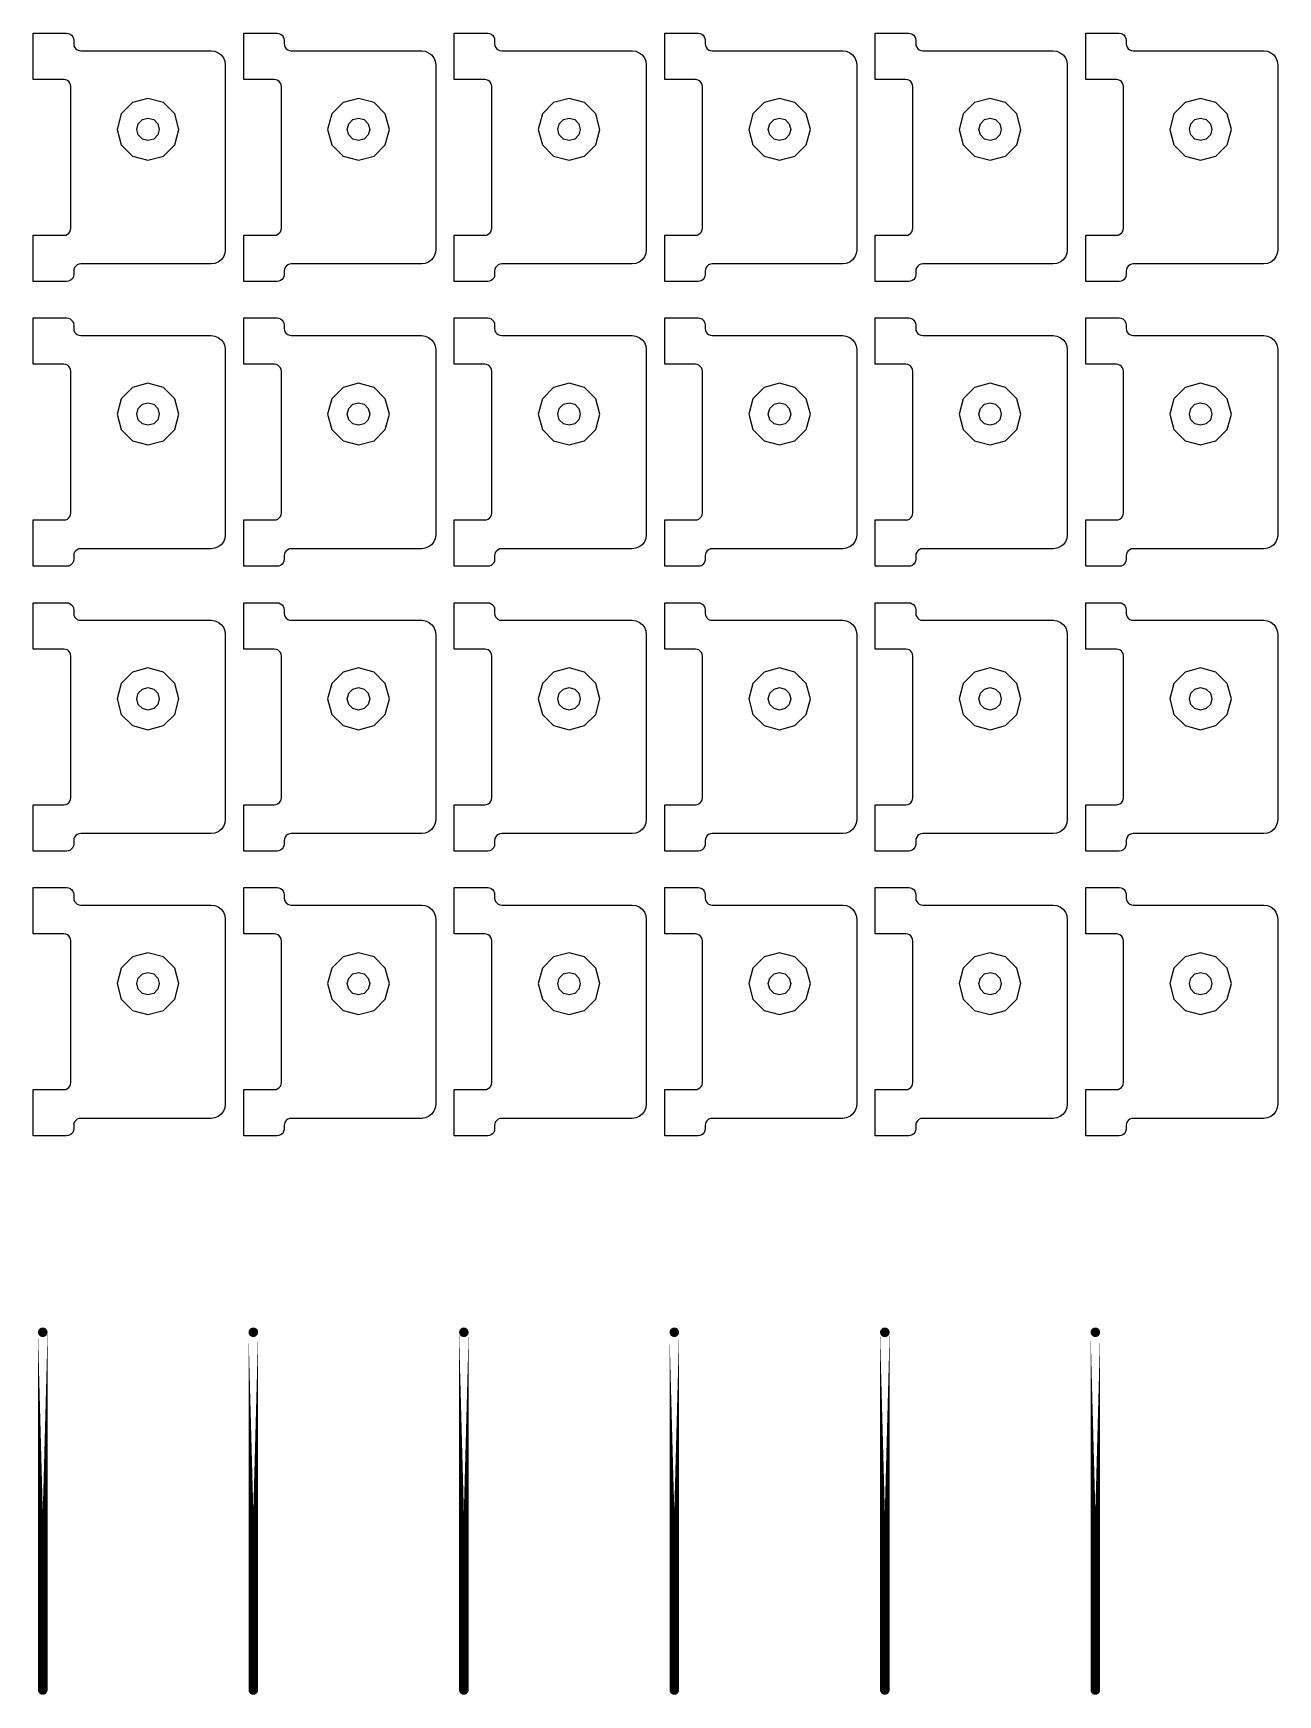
# Model space of a CAD drawing. Extents: x 11 to 212, y 11 to 212.
# Drawn here: x 56.41 to 66.85, y 46.96 to 60.89 of the extents above; entities that cross this region are included whole.
import ezdxf

# ---------------------------------------------------------------- set-up
doc = ezdxf.new("R2010")
doc.units = 0
doc.layers.get('0').update_dxf_attribs({"linetype": 'continuous'})
doc.layers.add('G', color=7, linetype='continuous')

# ---------------------------------------------------------------- blocks, each defined once
blk = doc.blocks.new('cutlineendpoint')
at = {"const_width": 0.04}
blk.add_lwpolyline([(-0.02, 0, 1), (0.02, 0, 1)], format="xyb", close=True, dxfattribs=at)

msp = doc.modelspace()

# ---------------------------------------------------------------- linework, layer by layer
at = {"layer": 'G'}
for points in [[(56.671, 59.2), (56.686, 59.202), (56.7, 59.208), (56.712, 59.217), (56.722, 59.229), (56.727, 59.244), (56.729, 59.259), (56.729, 60.447), (56.727, 60.462), (56.722, 60.476), (56.712, 60.489), (56.7, 60.498), (56.686, 60.504), (56.671, 60.506), (56.414, 60.506), (56.414, 60.894), (56.694, 60.894), (56.709, 60.892), (56.724, 60.886), (56.736, 60.877), (56.745, 60.865), (56.751, 60.851), (56.753, 60.835), (56.753, 60.806), (56.755, 60.791), (56.761, 60.776), (56.77, 60.764), (56.782, 60.755), (56.797, 60.749), (56.812, 60.747), (57.906, 60.747), (57.936, 60.743), (57.965, 60.731), (57.989, 60.713), (58.008, 60.688), (58.02, 60.66), (58.024, 60.629), (58.024, 59.076), (58.02, 59.046), (58.008, 59.018), (57.989, 58.993), (57.965, 58.975), (57.936, 58.963), (57.906, 58.959), (56.812, 58.959), (56.797, 58.957), (56.782, 58.951), (56.77, 58.942), (56.761, 58.929), (56.755, 58.915), (56.753, 58.9), (56.753, 58.871), (56.751, 58.855), (56.745, 58.841), (56.736, 58.829), (56.724, 58.82), (56.709, 58.814), (56.694, 58.812), (56.414, 58.812), (56.414, 59.2)], [(58.435, 59.2), (58.451, 59.202), (58.465, 59.208), (58.477, 59.217), (58.486, 59.229), (58.492, 59.244), (58.494, 59.259), (58.494, 60.447), (58.492, 60.462), (58.486, 60.476), (58.477, 60.489), (58.465, 60.498), (58.451, 60.504), (58.435, 60.506), (58.179, 60.506), (58.179, 60.894), (58.459, 60.894), (58.474, 60.892), (58.488, 60.886), (58.5, 60.877), (58.51, 60.865), (58.516, 60.851), (58.518, 60.835), (58.518, 60.806), (58.52, 60.791), (58.526, 60.776), (58.535, 60.764), (58.547, 60.755), (58.561, 60.749), (58.576, 60.747), (59.671, 60.747), (59.701, 60.743), (59.729, 60.731), (59.754, 60.713), (59.772, 60.688), (59.784, 60.66), (59.788, 60.629), (59.788, 59.076), (59.784, 59.046), (59.772, 59.018), (59.754, 58.993), (59.729, 58.975), (59.701, 58.963), (59.671, 58.959), (58.576, 58.959), (58.561, 58.957), (58.547, 58.951), (58.535, 58.942), (58.526, 58.929), (58.52, 58.915), (58.518, 58.9), (58.518, 58.871), (58.516, 58.855), (58.51, 58.841), (58.5, 58.829), (58.488, 58.82), (58.474, 58.814), (58.459, 58.812), (58.179, 58.812), (58.179, 59.2)], [(60.2, 59.2), (60.215, 59.202), (60.229, 59.208), (60.242, 59.217), (60.251, 59.229), (60.257, 59.244), (60.259, 59.259), (60.259, 60.447), (60.257, 60.462), (60.251, 60.476), (60.242, 60.489), (60.229, 60.498), (60.215, 60.504), (60.2, 60.506), (59.944, 60.506), (59.944, 60.894), (60.224, 60.894), (60.239, 60.892), (60.253, 60.886), (60.265, 60.877), (60.274, 60.865), (60.28, 60.851), (60.282, 60.835), (60.282, 60.806), (60.284, 60.791), (60.29, 60.776), (60.3, 60.764), (60.312, 60.755), (60.326, 60.749), (60.341, 60.747), (61.435, 60.747), (61.466, 60.743), (61.494, 60.731), (61.518, 60.713), (61.537, 60.688), (61.549, 60.66), (61.553, 60.629), (61.553, 59.076), (61.549, 59.046), (61.537, 59.018), (61.518, 58.993), (61.494, 58.975), (61.466, 58.963), (61.435, 58.959), (60.341, 58.959), (60.326, 58.957), (60.312, 58.951), (60.3, 58.942), (60.29, 58.929), (60.284, 58.915), (60.282, 58.9), (60.282, 58.871), (60.28, 58.855), (60.274, 58.841), (60.265, 58.829), (60.253, 58.82), (60.239, 58.814), (60.224, 58.812), (59.944, 58.812), (59.944, 59.2)], [(61.965, 59.2), (61.98, 59.202), (61.994, 59.208), (62.006, 59.217), (62.016, 59.229), (62.022, 59.244), (62.024, 59.259), (62.024, 60.447), (62.022, 60.462), (62.016, 60.476), (62.006, 60.489), (61.994, 60.498), (61.98, 60.504), (61.965, 60.506), (61.708, 60.506), (61.708, 60.894), (61.988, 60.894), (62.003, 60.892), (62.018, 60.886), (62.03, 60.877), (62.039, 60.865), (62.045, 60.851), (62.047, 60.835), (62.047, 60.806), (62.049, 60.791), (62.055, 60.776), (62.064, 60.764), (62.076, 60.755), (62.091, 60.749), (62.106, 60.747), (63.2, 60.747), (63.23, 60.743), (63.259, 60.731), (63.283, 60.713), (63.302, 60.688), (63.314, 60.66), (63.318, 60.629), (63.318, 59.076), (63.314, 59.046), (63.302, 59.018), (63.283, 58.993), (63.259, 58.975), (63.23, 58.963), (63.2, 58.959), (62.106, 58.959), (62.091, 58.957), (62.076, 58.951), (62.064, 58.942), (62.055, 58.929), (62.049, 58.915), (62.047, 58.9), (62.047, 58.871), (62.045, 58.855), (62.039, 58.841), (62.03, 58.829), (62.018, 58.82), (62.003, 58.814), (61.988, 58.812), (61.708, 58.812), (61.708, 59.2)], [(63.729, 59.2), (63.745, 59.202), (63.759, 59.208), (63.771, 59.217), (63.78, 59.229), (63.786, 59.244), (63.788, 59.259), (63.788, 60.447), (63.786, 60.462), (63.78, 60.476), (63.771, 60.489), (63.759, 60.498), (63.745, 60.504), (63.729, 60.506), (63.473, 60.506), (63.473, 60.894), (63.753, 60.894), (63.768, 60.892), (63.782, 60.886), (63.795, 60.877), (63.804, 60.865), (63.81, 60.851), (63.812, 60.835), (63.812, 60.806), (63.814, 60.791), (63.82, 60.776), (63.829, 60.764), (63.841, 60.755), (63.855, 60.749), (63.871, 60.747), (64.965, 60.747), (64.995, 60.743), (65.024, 60.731), (65.048, 60.713), (65.067, 60.688), (65.078, 60.66), (65.082, 60.629), (65.082, 59.076), (65.078, 59.046), (65.067, 59.018), (65.048, 58.993), (65.024, 58.975), (64.995, 58.963), (64.965, 58.959), (63.871, 58.959), (63.855, 58.957), (63.841, 58.951), (63.829, 58.942), (63.82, 58.929), (63.814, 58.915), (63.812, 58.9), (63.812, 58.871), (63.81, 58.855), (63.804, 58.841), (63.795, 58.829), (63.782, 58.82), (63.768, 58.814), (63.753, 58.812), (63.473, 58.812), (63.473, 59.2)], [(65.494, 59.2), (65.509, 59.202), (65.524, 59.208), (65.536, 59.217), (65.545, 59.229), (65.551, 59.244), (65.553, 59.259), (65.553, 60.447), (65.551, 60.462), (65.545, 60.476), (65.536, 60.489), (65.524, 60.498), (65.509, 60.504), (65.494, 60.506), (65.238, 60.506), (65.238, 60.894), (65.518, 60.894), (65.533, 60.892), (65.547, 60.886), (65.559, 60.877), (65.569, 60.865), (65.574, 60.851), (65.576, 60.835), (65.576, 60.806), (65.578, 60.791), (65.584, 60.776), (65.594, 60.764), (65.606, 60.755), (65.62, 60.749), (65.635, 60.747), (66.729, 60.747), (66.76, 60.743), (66.788, 60.731), (66.813, 60.713), (66.831, 60.688), (66.843, 60.66), (66.847, 60.629), (66.847, 59.076), (66.843, 59.046), (66.831, 59.018), (66.813, 58.993), (66.788, 58.975), (66.76, 58.963), (66.729, 58.959), (65.635, 58.959), (65.62, 58.957), (65.606, 58.951), (65.594, 58.942), (65.584, 58.929), (65.578, 58.915), (65.576, 58.9), (65.576, 58.871), (65.574, 58.855), (65.569, 58.841), (65.559, 58.829), (65.547, 58.82), (65.533, 58.814), (65.518, 58.812), (65.238, 58.812), (65.238, 59.2)], [(57.601, 59.959), (57.635, 60.088), (57.601, 60.218), (57.506, 60.312), (57.376, 60.347), (57.247, 60.312), (57.152, 60.218), (57.118, 60.088), (57.152, 59.959), (57.247, 59.864), (57.376, 59.829), (57.506, 59.864)], [(59.365, 59.959), (59.4, 60.088), (59.365, 60.218), (59.271, 60.312), (59.141, 60.347), (59.012, 60.312), (58.917, 60.218), (58.882, 60.088), (58.917, 59.959), (59.012, 59.864), (59.141, 59.829), (59.271, 59.864)], [(61.13, 59.959), (61.165, 60.088), (61.13, 60.218), (61.035, 60.312), (60.906, 60.347), (60.776, 60.312), (60.682, 60.218), (60.647, 60.088), (60.682, 59.959), (60.776, 59.864), (60.906, 59.829), (61.035, 59.864)], [(62.895, 59.959), (62.929, 60.088), (62.895, 60.218), (62.8, 60.312), (62.671, 60.347), (62.541, 60.312), (62.446, 60.218), (62.412, 60.088), (62.446, 59.959), (62.541, 59.864), (62.671, 59.829), (62.8, 59.864)], [(64.659, 59.959), (64.694, 60.088), (64.659, 60.218), (64.565, 60.312), (64.435, 60.347), (64.306, 60.312), (64.211, 60.218), (64.176, 60.088), (64.211, 59.959), (64.306, 59.864), (64.435, 59.829), (64.565, 59.864)], [(66.424, 59.959), (66.459, 60.088), (66.424, 60.218), (66.329, 60.312), (66.2, 60.347), (66.071, 60.312), (65.976, 60.218), (65.941, 60.088), (65.976, 59.959), (66.071, 59.864), (66.2, 59.829), (66.329, 59.864)], [(57.471, 60.088), (57.458, 60.041), (57.424, 60.007), (57.376, 59.994), (57.329, 60.007), (57.295, 60.041), (57.282, 60.088), (57.295, 60.135), (57.329, 60.17), (57.376, 60.182), (57.424, 60.17), (57.458, 60.135)], [(59.235, 60.088), (59.223, 60.041), (59.188, 60.007), (59.141, 59.994), (59.094, 60.007), (59.06, 60.041), (59.047, 60.088), (59.06, 60.135), (59.094, 60.17), (59.141, 60.182), (59.188, 60.17), (59.223, 60.135)], [(61, 60.088), (60.987, 60.041), (60.953, 60.007), (60.906, 59.994), (60.859, 60.007), (60.824, 60.041), (60.812, 60.088), (60.824, 60.135), (60.859, 60.17), (60.906, 60.182), (60.953, 60.17), (60.987, 60.135)], [(62.765, 60.088), (62.752, 60.041), (62.718, 60.007), (62.671, 59.994), (62.624, 60.007), (62.589, 60.041), (62.576, 60.088), (62.589, 60.135), (62.624, 60.17), (62.671, 60.182), (62.718, 60.17), (62.752, 60.135)], [(64.529, 60.088), (64.517, 60.041), (64.482, 60.007), (64.435, 59.994), (64.388, 60.007), (64.354, 60.041), (64.341, 60.088), (64.354, 60.135), (64.388, 60.17), (64.435, 60.182), (64.482, 60.17), (64.517, 60.135)], [(66.294, 60.088), (66.282, 60.041), (66.247, 60.007), (66.2, 59.994), (66.153, 60.007), (66.118, 60.041), (66.106, 60.088), (66.118, 60.135), (66.153, 60.17), (66.2, 60.182), (66.247, 60.17), (66.282, 60.135)], [(56.671, 56.812), (56.686, 56.814), (56.7, 56.82), (56.712, 56.829), (56.722, 56.841), (56.727, 56.855), (56.729, 56.871), (56.729, 58.059), (56.727, 58.074), (56.722, 58.088), (56.712, 58.1), (56.7, 58.11), (56.686, 58.116), (56.671, 58.118), (56.414, 58.118), (56.414, 58.506), (56.694, 58.506), (56.709, 58.504), (56.724, 58.498), (56.736, 58.489), (56.745, 58.476), (56.751, 58.462), (56.753, 58.447), (56.753, 58.418), (56.755, 58.402), (56.761, 58.388), (56.77, 58.376), (56.782, 58.367), (56.797, 58.361), (56.812, 58.359), (57.906, 58.359), (57.936, 58.355), (57.965, 58.343), (57.989, 58.324), (58.008, 58.3), (58.02, 58.272), (58.024, 58.241), (58.024, 56.688), (58.02, 56.658), (58.008, 56.629), (57.989, 56.605), (57.965, 56.586), (57.936, 56.575), (57.906, 56.571), (56.812, 56.571), (56.797, 56.569), (56.782, 56.563), (56.77, 56.553), (56.761, 56.541), (56.755, 56.527), (56.753, 56.512), (56.753, 56.482), (56.751, 56.467), (56.745, 56.453), (56.736, 56.441), (56.724, 56.431), (56.709, 56.426), (56.694, 56.424), (56.414, 56.424), (56.414, 56.812)], [(58.435, 56.812), (58.451, 56.814), (58.465, 56.82), (58.477, 56.829), (58.486, 56.841), (58.492, 56.855), (58.494, 56.871), (58.494, 58.059), (58.492, 58.074), (58.486, 58.088), (58.477, 58.1), (58.465, 58.11), (58.451, 58.116), (58.435, 58.118), (58.179, 58.118), (58.179, 58.506), (58.459, 58.506), (58.474, 58.504), (58.488, 58.498), (58.5, 58.489), (58.51, 58.476), (58.516, 58.462), (58.518, 58.447), (58.518, 58.418), (58.52, 58.402), (58.526, 58.388), (58.535, 58.376), (58.547, 58.367), (58.561, 58.361), (58.576, 58.359), (59.671, 58.359), (59.701, 58.355), (59.729, 58.343), (59.754, 58.324), (59.772, 58.3), (59.784, 58.272), (59.788, 58.241), (59.788, 56.688), (59.784, 56.658), (59.772, 56.629), (59.754, 56.605), (59.729, 56.586), (59.701, 56.575), (59.671, 56.571), (58.576, 56.571), (58.561, 56.569), (58.547, 56.563), (58.535, 56.553), (58.526, 56.541), (58.52, 56.527), (58.518, 56.512), (58.518, 56.482), (58.516, 56.467), (58.51, 56.453), (58.5, 56.441), (58.488, 56.431), (58.474, 56.426), (58.459, 56.424), (58.179, 56.424), (58.179, 56.812)], [(60.2, 56.812), (60.215, 56.814), (60.229, 56.82), (60.242, 56.829), (60.251, 56.841), (60.257, 56.855), (60.259, 56.871), (60.259, 58.059), (60.257, 58.074), (60.251, 58.088), (60.242, 58.1), (60.229, 58.11), (60.215, 58.116), (60.2, 58.118), (59.944, 58.118), (59.944, 58.506), (60.224, 58.506), (60.239, 58.504), (60.253, 58.498), (60.265, 58.489), (60.274, 58.476), (60.28, 58.462), (60.282, 58.447), (60.282, 58.418), (60.284, 58.402), (60.29, 58.388), (60.3, 58.376), (60.312, 58.367), (60.326, 58.361), (60.341, 58.359), (61.435, 58.359), (61.466, 58.355), (61.494, 58.343), (61.518, 58.324), (61.537, 58.3), (61.549, 58.272), (61.553, 58.241), (61.553, 56.688), (61.549, 56.658), (61.537, 56.629), (61.518, 56.605), (61.494, 56.586), (61.466, 56.575), (61.435, 56.571), (60.341, 56.571), (60.326, 56.569), (60.312, 56.563), (60.3, 56.553), (60.29, 56.541), (60.284, 56.527), (60.282, 56.512), (60.282, 56.482), (60.28, 56.467), (60.274, 56.453), (60.265, 56.441), (60.253, 56.431), (60.239, 56.426), (60.224, 56.424), (59.944, 56.424), (59.944, 56.812)], [(61.965, 56.812), (61.98, 56.814), (61.994, 56.82), (62.006, 56.829), (62.016, 56.841), (62.022, 56.855), (62.024, 56.871), (62.024, 58.059), (62.022, 58.074), (62.016, 58.088), (62.006, 58.1), (61.994, 58.11), (61.98, 58.116), (61.965, 58.118), (61.708, 58.118), (61.708, 58.506), (61.988, 58.506), (62.003, 58.504), (62.018, 58.498), (62.03, 58.489), (62.039, 58.476), (62.045, 58.462), (62.047, 58.447), (62.047, 58.418), (62.049, 58.402), (62.055, 58.388), (62.064, 58.376), (62.076, 58.367), (62.091, 58.361), (62.106, 58.359), (63.2, 58.359), (63.23, 58.355), (63.259, 58.343), (63.283, 58.324), (63.302, 58.3), (63.314, 58.272), (63.318, 58.241), (63.318, 56.688), (63.314, 56.658), (63.302, 56.629), (63.283, 56.605), (63.259, 56.586), (63.23, 56.575), (63.2, 56.571), (62.106, 56.571), (62.091, 56.569), (62.076, 56.563), (62.064, 56.553), (62.055, 56.541), (62.049, 56.527), (62.047, 56.512), (62.047, 56.482), (62.045, 56.467), (62.039, 56.453), (62.03, 56.441), (62.018, 56.431), (62.003, 56.426), (61.988, 56.424), (61.708, 56.424), (61.708, 56.812)], [(63.729, 56.812), (63.745, 56.814), (63.759, 56.82), (63.771, 56.829), (63.78, 56.841), (63.786, 56.855), (63.788, 56.871), (63.788, 58.059), (63.786, 58.074), (63.78, 58.088), (63.771, 58.1), (63.759, 58.11), (63.745, 58.116), (63.729, 58.118), (63.473, 58.118), (63.473, 58.506), (63.753, 58.506), (63.768, 58.504), (63.782, 58.498), (63.795, 58.489), (63.804, 58.476), (63.81, 58.462), (63.812, 58.447), (63.812, 58.418), (63.814, 58.402), (63.82, 58.388), (63.829, 58.376), (63.841, 58.367), (63.855, 58.361), (63.871, 58.359), (64.965, 58.359), (64.995, 58.355), (65.024, 58.343), (65.048, 58.324), (65.067, 58.3), (65.078, 58.272), (65.082, 58.241), (65.082, 56.688), (65.078, 56.658), (65.067, 56.629), (65.048, 56.605), (65.024, 56.586), (64.995, 56.575), (64.965, 56.571), (63.871, 56.571), (63.855, 56.569), (63.841, 56.563), (63.829, 56.553), (63.82, 56.541), (63.814, 56.527), (63.812, 56.512), (63.812, 56.482), (63.81, 56.467), (63.804, 56.453), (63.795, 56.441), (63.782, 56.431), (63.768, 56.426), (63.753, 56.424), (63.473, 56.424), (63.473, 56.812)], [(65.494, 56.812), (65.509, 56.814), (65.524, 56.82), (65.536, 56.829), (65.545, 56.841), (65.551, 56.855), (65.553, 56.871), (65.553, 58.059), (65.551, 58.074), (65.545, 58.088), (65.536, 58.1), (65.524, 58.11), (65.509, 58.116), (65.494, 58.118), (65.238, 58.118), (65.238, 58.506), (65.518, 58.506), (65.533, 58.504), (65.547, 58.498), (65.559, 58.489), (65.569, 58.476), (65.574, 58.462), (65.576, 58.447), (65.576, 58.418), (65.578, 58.402), (65.584, 58.388), (65.594, 58.376), (65.606, 58.367), (65.62, 58.361), (65.635, 58.359), (66.729, 58.359), (66.76, 58.355), (66.788, 58.343), (66.813, 58.324), (66.831, 58.3), (66.843, 58.272), (66.847, 58.241), (66.847, 56.688), (66.843, 56.658), (66.831, 56.629), (66.813, 56.605), (66.788, 56.586), (66.76, 56.575), (66.729, 56.571), (65.635, 56.571), (65.62, 56.569), (65.606, 56.563), (65.594, 56.553), (65.584, 56.541), (65.578, 56.527), (65.576, 56.512), (65.576, 56.482), (65.574, 56.467), (65.569, 56.453), (65.559, 56.441), (65.547, 56.431), (65.533, 56.426), (65.518, 56.424), (65.238, 56.424), (65.238, 56.812)], [(57.601, 57.571), (57.635, 57.7), (57.601, 57.829), (57.506, 57.924), (57.376, 57.959), (57.247, 57.924), (57.152, 57.829), (57.118, 57.7), (57.152, 57.571), (57.247, 57.476), (57.376, 57.441), (57.506, 57.476)], [(59.365, 57.571), (59.4, 57.7), (59.365, 57.829), (59.271, 57.924), (59.141, 57.959), (59.012, 57.924), (58.917, 57.829), (58.882, 57.7), (58.917, 57.571), (59.012, 57.476), (59.141, 57.441), (59.271, 57.476)], [(61.13, 57.571), (61.165, 57.7), (61.13, 57.829), (61.035, 57.924), (60.906, 57.959), (60.776, 57.924), (60.682, 57.829), (60.647, 57.7), (60.682, 57.571), (60.776, 57.476), (60.906, 57.441), (61.035, 57.476)], [(62.895, 57.571), (62.929, 57.7), (62.895, 57.829), (62.8, 57.924), (62.671, 57.959), (62.541, 57.924), (62.446, 57.829), (62.412, 57.7), (62.446, 57.571), (62.541, 57.476), (62.671, 57.441), (62.8, 57.476)], [(64.659, 57.571), (64.694, 57.7), (64.659, 57.829), (64.565, 57.924), (64.435, 57.959), (64.306, 57.924), (64.211, 57.829), (64.176, 57.7), (64.211, 57.571), (64.306, 57.476), (64.435, 57.441), (64.565, 57.476)], [(66.424, 57.571), (66.459, 57.7), (66.424, 57.829), (66.329, 57.924), (66.2, 57.959), (66.071, 57.924), (65.976, 57.829), (65.941, 57.7), (65.976, 57.571), (66.071, 57.476), (66.2, 57.441), (66.329, 57.476)], [(57.471, 57.7), (57.458, 57.653), (57.424, 57.618), (57.376, 57.606), (57.329, 57.618), (57.295, 57.653), (57.282, 57.7), (57.295, 57.747), (57.329, 57.782), (57.376, 57.794), (57.424, 57.782), (57.458, 57.747)], [(59.235, 57.7), (59.223, 57.653), (59.188, 57.618), (59.141, 57.606), (59.094, 57.618), (59.06, 57.653), (59.047, 57.7), (59.06, 57.747), (59.094, 57.782), (59.141, 57.794), (59.188, 57.782), (59.223, 57.747)], [(61, 57.7), (60.987, 57.653), (60.953, 57.618), (60.906, 57.606), (60.859, 57.618), (60.824, 57.653), (60.812, 57.7), (60.824, 57.747), (60.859, 57.782), (60.906, 57.794), (60.953, 57.782), (60.987, 57.747)], [(62.765, 57.7), (62.752, 57.653), (62.718, 57.618), (62.671, 57.606), (62.624, 57.618), (62.589, 57.653), (62.576, 57.7), (62.589, 57.747), (62.624, 57.782), (62.671, 57.794), (62.718, 57.782), (62.752, 57.747)], [(64.529, 57.7), (64.517, 57.653), (64.482, 57.618), (64.435, 57.606), (64.388, 57.618), (64.354, 57.653), (64.341, 57.7), (64.354, 57.747), (64.388, 57.782), (64.435, 57.794), (64.482, 57.782), (64.517, 57.747)], [(66.294, 57.7), (66.282, 57.653), (66.247, 57.618), (66.2, 57.606), (66.153, 57.618), (66.118, 57.653), (66.106, 57.7), (66.118, 57.747), (66.153, 57.782), (66.2, 57.794), (66.247, 57.782), (66.282, 57.747)], [(56.671, 54.424), (56.686, 54.426), (56.7, 54.431), (56.712, 54.441), (56.722, 54.453), (56.727, 54.467), (56.729, 54.482), (56.729, 55.671), (56.727, 55.686), (56.722, 55.7), (56.712, 55.712), (56.7, 55.722), (56.686, 55.727), (56.671, 55.729), (56.414, 55.729), (56.414, 56.118), (56.694, 56.118), (56.709, 56.116), (56.724, 56.11), (56.736, 56.1), (56.745, 56.088), (56.751, 56.074), (56.753, 56.059), (56.753, 56.029), (56.755, 56.014), (56.761, 56), (56.77, 55.988), (56.782, 55.978), (56.797, 55.973), (56.812, 55.971), (57.906, 55.971), (57.936, 55.967), (57.965, 55.955), (57.989, 55.936), (58.008, 55.912), (58.02, 55.883), (58.024, 55.853), (58.024, 54.3), (58.02, 54.27), (58.008, 54.241), (57.989, 54.217), (57.965, 54.198), (57.936, 54.186), (57.906, 54.182), (56.812, 54.182), (56.797, 54.18), (56.782, 54.174), (56.77, 54.165), (56.761, 54.153), (56.755, 54.139), (56.753, 54.124), (56.753, 54.094), (56.751, 54.079), (56.745, 54.065), (56.736, 54.053), (56.724, 54.043), (56.709, 54.037), (56.694, 54.035), (56.414, 54.035), (56.414, 54.424)], [(58.435, 54.424), (58.451, 54.426), (58.465, 54.431), (58.477, 54.441), (58.486, 54.453), (58.492, 54.467), (58.494, 54.482), (58.494, 55.671), (58.492, 55.686), (58.486, 55.7), (58.477, 55.712), (58.465, 55.722), (58.451, 55.727), (58.435, 55.729), (58.179, 55.729), (58.179, 56.118), (58.459, 56.118), (58.474, 56.116), (58.488, 56.11), (58.5, 56.1), (58.51, 56.088), (58.516, 56.074), (58.518, 56.059), (58.518, 56.029), (58.52, 56.014), (58.526, 56), (58.535, 55.988), (58.547, 55.978), (58.561, 55.973), (58.576, 55.971), (59.671, 55.971), (59.701, 55.967), (59.729, 55.955), (59.754, 55.936), (59.772, 55.912), (59.784, 55.883), (59.788, 55.853), (59.788, 54.3), (59.784, 54.27), (59.772, 54.241), (59.754, 54.217), (59.729, 54.198), (59.701, 54.186), (59.671, 54.182), (58.576, 54.182), (58.561, 54.18), (58.547, 54.174), (58.535, 54.165), (58.526, 54.153), (58.52, 54.139), (58.518, 54.124), (58.518, 54.094), (58.516, 54.079), (58.51, 54.065), (58.5, 54.053), (58.488, 54.043), (58.474, 54.037), (58.459, 54.035), (58.179, 54.035), (58.179, 54.424)], [(60.2, 54.424), (60.215, 54.426), (60.229, 54.431), (60.242, 54.441), (60.251, 54.453), (60.257, 54.467), (60.259, 54.482), (60.259, 55.671), (60.257, 55.686), (60.251, 55.7), (60.242, 55.712), (60.229, 55.722), (60.215, 55.727), (60.2, 55.729), (59.944, 55.729), (59.944, 56.118), (60.224, 56.118), (60.239, 56.116), (60.253, 56.11), (60.265, 56.1), (60.274, 56.088), (60.28, 56.074), (60.282, 56.059), (60.282, 56.029), (60.284, 56.014), (60.29, 56), (60.3, 55.988), (60.312, 55.978), (60.326, 55.973), (60.341, 55.971), (61.435, 55.971), (61.466, 55.967), (61.494, 55.955), (61.518, 55.936), (61.537, 55.912), (61.549, 55.883), (61.553, 55.853), (61.553, 54.3), (61.549, 54.27), (61.537, 54.241), (61.518, 54.217), (61.494, 54.198), (61.466, 54.186), (61.435, 54.182), (60.341, 54.182), (60.326, 54.18), (60.312, 54.174), (60.3, 54.165), (60.29, 54.153), (60.284, 54.139), (60.282, 54.124), (60.282, 54.094), (60.28, 54.079), (60.274, 54.065), (60.265, 54.053), (60.253, 54.043), (60.239, 54.037), (60.224, 54.035), (59.944, 54.035), (59.944, 54.424)], [(61.965, 54.424), (61.98, 54.426), (61.994, 54.431), (62.006, 54.441), (62.016, 54.453), (62.022, 54.467), (62.024, 54.482), (62.024, 55.671), (62.022, 55.686), (62.016, 55.7), (62.006, 55.712), (61.994, 55.722), (61.98, 55.727), (61.965, 55.729), (61.708, 55.729), (61.708, 56.118), (61.988, 56.118), (62.003, 56.116), (62.018, 56.11), (62.03, 56.1), (62.039, 56.088), (62.045, 56.074), (62.047, 56.059), (62.047, 56.029), (62.049, 56.014), (62.055, 56), (62.064, 55.988), (62.076, 55.978), (62.091, 55.973), (62.106, 55.971), (63.2, 55.971), (63.23, 55.967), (63.259, 55.955), (63.283, 55.936), (63.302, 55.912), (63.314, 55.883), (63.318, 55.853), (63.318, 54.3), (63.314, 54.27), (63.302, 54.241), (63.283, 54.217), (63.259, 54.198), (63.23, 54.186), (63.2, 54.182), (62.106, 54.182), (62.091, 54.18), (62.076, 54.174), (62.064, 54.165), (62.055, 54.153), (62.049, 54.139), (62.047, 54.124), (62.047, 54.094), (62.045, 54.079), (62.039, 54.065), (62.03, 54.053), (62.018, 54.043), (62.003, 54.037), (61.988, 54.035), (61.708, 54.035), (61.708, 54.424)], [(63.729, 54.424), (63.745, 54.426), (63.759, 54.431), (63.771, 54.441), (63.78, 54.453), (63.786, 54.467), (63.788, 54.482), (63.788, 55.671), (63.786, 55.686), (63.78, 55.7), (63.771, 55.712), (63.759, 55.722), (63.745, 55.727), (63.729, 55.729), (63.473, 55.729), (63.473, 56.118), (63.753, 56.118), (63.768, 56.116), (63.782, 56.11), (63.795, 56.1), (63.804, 56.088), (63.81, 56.074), (63.812, 56.059), (63.812, 56.029), (63.814, 56.014), (63.82, 56), (63.829, 55.988), (63.841, 55.978), (63.855, 55.973), (63.871, 55.971), (64.965, 55.971), (64.995, 55.967), (65.024, 55.955), (65.048, 55.936), (65.067, 55.912), (65.078, 55.883), (65.082, 55.853), (65.082, 54.3), (65.078, 54.27), (65.067, 54.241), (65.048, 54.217), (65.024, 54.198), (64.995, 54.186), (64.965, 54.182), (63.871, 54.182), (63.855, 54.18), (63.841, 54.174), (63.829, 54.165), (63.82, 54.153), (63.814, 54.139), (63.812, 54.124), (63.812, 54.094), (63.81, 54.079), (63.804, 54.065), (63.795, 54.053), (63.782, 54.043), (63.768, 54.037), (63.753, 54.035), (63.473, 54.035), (63.473, 54.424)], [(65.494, 54.424), (65.509, 54.426), (65.524, 54.431), (65.536, 54.441), (65.545, 54.453), (65.551, 54.467), (65.553, 54.482), (65.553, 55.671), (65.551, 55.686), (65.545, 55.7), (65.536, 55.712), (65.524, 55.722), (65.509, 55.727), (65.494, 55.729), (65.238, 55.729), (65.238, 56.118), (65.518, 56.118), (65.533, 56.116), (65.547, 56.11), (65.559, 56.1), (65.569, 56.088), (65.574, 56.074), (65.576, 56.059), (65.576, 56.029), (65.578, 56.014), (65.584, 56), (65.594, 55.988), (65.606, 55.978), (65.62, 55.973), (65.635, 55.971), (66.729, 55.971), (66.76, 55.967), (66.788, 55.955), (66.813, 55.936), (66.831, 55.912), (66.843, 55.883), (66.847, 55.853), (66.847, 54.3), (66.843, 54.27), (66.831, 54.241), (66.813, 54.217), (66.788, 54.198), (66.76, 54.186), (66.729, 54.182), (65.635, 54.182), (65.62, 54.18), (65.606, 54.174), (65.594, 54.165), (65.584, 54.153), (65.578, 54.139), (65.576, 54.124), (65.576, 54.094), (65.574, 54.079), (65.569, 54.065), (65.559, 54.053), (65.547, 54.043), (65.533, 54.037), (65.518, 54.035), (65.238, 54.035), (65.238, 54.424)], [(57.601, 55.182), (57.635, 55.312), (57.601, 55.441), (57.506, 55.536), (57.376, 55.571), (57.247, 55.536), (57.152, 55.441), (57.118, 55.312), (57.152, 55.182), (57.247, 55.088), (57.376, 55.053), (57.506, 55.088)], [(59.365, 55.182), (59.4, 55.312), (59.365, 55.441), (59.271, 55.536), (59.141, 55.571), (59.012, 55.536), (58.917, 55.441), (58.882, 55.312), (58.917, 55.182), (59.012, 55.088), (59.141, 55.053), (59.271, 55.088)], [(61.13, 55.182), (61.165, 55.312), (61.13, 55.441), (61.035, 55.536), (60.906, 55.571), (60.776, 55.536), (60.682, 55.441), (60.647, 55.312), (60.682, 55.182), (60.776, 55.088), (60.906, 55.053), (61.035, 55.088)], [(62.895, 55.182), (62.929, 55.312), (62.895, 55.441), (62.8, 55.536), (62.671, 55.571), (62.541, 55.536), (62.446, 55.441), (62.412, 55.312), (62.446, 55.182), (62.541, 55.088), (62.671, 55.053), (62.8, 55.088)], [(64.659, 55.182), (64.694, 55.312), (64.659, 55.441), (64.565, 55.536), (64.435, 55.571), (64.306, 55.536), (64.211, 55.441), (64.176, 55.312), (64.211, 55.182), (64.306, 55.088), (64.435, 55.053), (64.565, 55.088)], [(66.424, 55.182), (66.459, 55.312), (66.424, 55.441), (66.329, 55.536), (66.2, 55.571), (66.071, 55.536), (65.976, 55.441), (65.941, 55.312), (65.976, 55.182), (66.071, 55.088), (66.2, 55.053), (66.329, 55.088)], [(57.471, 55.312), (57.458, 55.265), (57.424, 55.23), (57.376, 55.218), (57.329, 55.23), (57.295, 55.265), (57.282, 55.312), (57.295, 55.359), (57.329, 55.393), (57.376, 55.406), (57.424, 55.393), (57.458, 55.359)], [(59.235, 55.312), (59.223, 55.265), (59.188, 55.23), (59.141, 55.218), (59.094, 55.23), (59.06, 55.265), (59.047, 55.312), (59.06, 55.359), (59.094, 55.393), (59.141, 55.406), (59.188, 55.393), (59.223, 55.359)], [(61, 55.312), (60.987, 55.265), (60.953, 55.23), (60.906, 55.218), (60.859, 55.23), (60.824, 55.265), (60.812, 55.312), (60.824, 55.359), (60.859, 55.393), (60.906, 55.406), (60.953, 55.393), (60.987, 55.359)], [(62.765, 55.312), (62.752, 55.265), (62.718, 55.23), (62.671, 55.218), (62.624, 55.23), (62.589, 55.265), (62.576, 55.312), (62.589, 55.359), (62.624, 55.393), (62.671, 55.406), (62.718, 55.393), (62.752, 55.359)], [(64.529, 55.312), (64.517, 55.265), (64.482, 55.23), (64.435, 55.218), (64.388, 55.23), (64.354, 55.265), (64.341, 55.312), (64.354, 55.359), (64.388, 55.393), (64.435, 55.406), (64.482, 55.393), (64.517, 55.359)], [(66.294, 55.312), (66.282, 55.265), (66.247, 55.23), (66.2, 55.218), (66.153, 55.23), (66.118, 55.265), (66.106, 55.312), (66.118, 55.359), (66.153, 55.393), (66.2, 55.406), (66.247, 55.393), (66.282, 55.359)], [(56.671, 52.035), (56.686, 52.037), (56.7, 52.043), (56.712, 52.053), (56.722, 52.065), (56.727, 52.079), (56.729, 52.094), (56.729, 53.282), (56.727, 53.298), (56.722, 53.312), (56.712, 53.324), (56.7, 53.333), (56.686, 53.339), (56.671, 53.341), (56.414, 53.341), (56.414, 53.729), (56.694, 53.729), (56.709, 53.727), (56.724, 53.722), (56.736, 53.712), (56.745, 53.7), (56.751, 53.686), (56.753, 53.671), (56.753, 53.641), (56.755, 53.626), (56.761, 53.612), (56.77, 53.6), (56.782, 53.59), (56.797, 53.584), (56.812, 53.582), (57.906, 53.582), (57.936, 53.578), (57.965, 53.567), (57.989, 53.548), (58.008, 53.524), (58.02, 53.495), (58.024, 53.465), (58.024, 51.912), (58.02, 51.881), (58.008, 51.853), (57.989, 51.829), (57.965, 51.81), (57.936, 51.798), (57.906, 51.794), (56.812, 51.794), (56.797, 51.792), (56.782, 51.786), (56.77, 51.777), (56.761, 51.765), (56.755, 51.751), (56.753, 51.735), (56.753, 51.706), (56.751, 51.691), (56.745, 51.676), (56.736, 51.664), (56.724, 51.655), (56.709, 51.649), (56.694, 51.647), (56.414, 51.647), (56.414, 52.035)], [(58.435, 52.035), (58.451, 52.037), (58.465, 52.043), (58.477, 52.053), (58.486, 52.065), (58.492, 52.079), (58.494, 52.094), (58.494, 53.282), (58.492, 53.298), (58.486, 53.312), (58.477, 53.324), (58.465, 53.333), (58.451, 53.339), (58.435, 53.341), (58.179, 53.341), (58.179, 53.729), (58.459, 53.729), (58.474, 53.727), (58.488, 53.722), (58.5, 53.712), (58.51, 53.7), (58.516, 53.686), (58.518, 53.671), (58.518, 53.641), (58.52, 53.626), (58.526, 53.612), (58.535, 53.6), (58.547, 53.59), (58.561, 53.584), (58.576, 53.582), (59.671, 53.582), (59.701, 53.578), (59.729, 53.567), (59.754, 53.548), (59.772, 53.524), (59.784, 53.495), (59.788, 53.465), (59.788, 51.912), (59.784, 51.881), (59.772, 51.853), (59.754, 51.829), (59.729, 51.81), (59.701, 51.798), (59.671, 51.794), (58.576, 51.794), (58.561, 51.792), (58.547, 51.786), (58.535, 51.777), (58.526, 51.765), (58.52, 51.751), (58.518, 51.735), (58.518, 51.706), (58.516, 51.691), (58.51, 51.676), (58.5, 51.664), (58.488, 51.655), (58.474, 51.649), (58.459, 51.647), (58.179, 51.647), (58.179, 52.035)], [(60.2, 52.035), (60.215, 52.037), (60.229, 52.043), (60.242, 52.053), (60.251, 52.065), (60.257, 52.079), (60.259, 52.094), (60.259, 53.282), (60.257, 53.298), (60.251, 53.312), (60.242, 53.324), (60.229, 53.333), (60.215, 53.339), (60.2, 53.341), (59.944, 53.341), (59.944, 53.729), (60.224, 53.729), (60.239, 53.727), (60.253, 53.722), (60.265, 53.712), (60.274, 53.7), (60.28, 53.686), (60.282, 53.671), (60.282, 53.641), (60.284, 53.626), (60.29, 53.612), (60.3, 53.6), (60.312, 53.59), (60.326, 53.584), (60.341, 53.582), (61.435, 53.582), (61.466, 53.578), (61.494, 53.567), (61.518, 53.548), (61.537, 53.524), (61.549, 53.495), (61.553, 53.465), (61.553, 51.912), (61.549, 51.881), (61.537, 51.853), (61.518, 51.829), (61.494, 51.81), (61.466, 51.798), (61.435, 51.794), (60.341, 51.794), (60.326, 51.792), (60.312, 51.786), (60.3, 51.777), (60.29, 51.765), (60.284, 51.751), (60.282, 51.735), (60.282, 51.706), (60.28, 51.691), (60.274, 51.676), (60.265, 51.664), (60.253, 51.655), (60.239, 51.649), (60.224, 51.647), (59.944, 51.647), (59.944, 52.035)], [(61.965, 52.035), (61.98, 52.037), (61.994, 52.043), (62.006, 52.053), (62.016, 52.065), (62.022, 52.079), (62.024, 52.094), (62.024, 53.282), (62.022, 53.298), (62.016, 53.312), (62.006, 53.324), (61.994, 53.333), (61.98, 53.339), (61.965, 53.341), (61.708, 53.341), (61.708, 53.729), (61.988, 53.729), (62.003, 53.727), (62.018, 53.722), (62.03, 53.712), (62.039, 53.7), (62.045, 53.686), (62.047, 53.671), (62.047, 53.641), (62.049, 53.626), (62.055, 53.612), (62.064, 53.6), (62.076, 53.59), (62.091, 53.584), (62.106, 53.582), (63.2, 53.582), (63.23, 53.578), (63.259, 53.567), (63.283, 53.548), (63.302, 53.524), (63.314, 53.495), (63.318, 53.465), (63.318, 51.912), (63.314, 51.881), (63.302, 51.853), (63.283, 51.829), (63.259, 51.81), (63.23, 51.798), (63.2, 51.794), (62.106, 51.794), (62.091, 51.792), (62.076, 51.786), (62.064, 51.777), (62.055, 51.765), (62.049, 51.751), (62.047, 51.735), (62.047, 51.706), (62.045, 51.691), (62.039, 51.676), (62.03, 51.664), (62.018, 51.655), (62.003, 51.649), (61.988, 51.647), (61.708, 51.647), (61.708, 52.035)], [(63.729, 52.035), (63.745, 52.037), (63.759, 52.043), (63.771, 52.053), (63.78, 52.065), (63.786, 52.079), (63.788, 52.094), (63.788, 53.282), (63.786, 53.298), (63.78, 53.312), (63.771, 53.324), (63.759, 53.333), (63.745, 53.339), (63.729, 53.341), (63.473, 53.341), (63.473, 53.729), (63.753, 53.729), (63.768, 53.727), (63.782, 53.722), (63.795, 53.712), (63.804, 53.7), (63.81, 53.686), (63.812, 53.671), (63.812, 53.641), (63.814, 53.626), (63.82, 53.612), (63.829, 53.6), (63.841, 53.59), (63.855, 53.584), (63.871, 53.582), (64.965, 53.582), (64.995, 53.578), (65.024, 53.567), (65.048, 53.548), (65.067, 53.524), (65.078, 53.495), (65.082, 53.465), (65.082, 51.912), (65.078, 51.881), (65.067, 51.853), (65.048, 51.829), (65.024, 51.81), (64.995, 51.798), (64.965, 51.794), (63.871, 51.794), (63.855, 51.792), (63.841, 51.786), (63.829, 51.777), (63.82, 51.765), (63.814, 51.751), (63.812, 51.735), (63.812, 51.706), (63.81, 51.691), (63.804, 51.676), (63.795, 51.664), (63.782, 51.655), (63.768, 51.649), (63.753, 51.647), (63.473, 51.647), (63.473, 52.035)], [(65.494, 52.035), (65.509, 52.037), (65.524, 52.043), (65.536, 52.053), (65.545, 52.065), (65.551, 52.079), (65.553, 52.094), (65.553, 53.282), (65.551, 53.298), (65.545, 53.312), (65.536, 53.324), (65.524, 53.333), (65.509, 53.339), (65.494, 53.341), (65.238, 53.341), (65.238, 53.729), (65.518, 53.729), (65.533, 53.727), (65.547, 53.722), (65.559, 53.712), (65.569, 53.7), (65.574, 53.686), (65.576, 53.671), (65.576, 53.641), (65.578, 53.626), (65.584, 53.612), (65.594, 53.6), (65.606, 53.59), (65.62, 53.584), (65.635, 53.582), (66.729, 53.582), (66.76, 53.578), (66.788, 53.567), (66.813, 53.548), (66.831, 53.524), (66.843, 53.495), (66.847, 53.465), (66.847, 51.912), (66.843, 51.881), (66.831, 51.853), (66.813, 51.829), (66.788, 51.81), (66.76, 51.798), (66.729, 51.794), (65.635, 51.794), (65.62, 51.792), (65.606, 51.786), (65.594, 51.777), (65.584, 51.765), (65.578, 51.751), (65.576, 51.735), (65.576, 51.706), (65.574, 51.691), (65.569, 51.676), (65.559, 51.664), (65.547, 51.655), (65.533, 51.649), (65.518, 51.647), (65.238, 51.647), (65.238, 52.035)], [(57.601, 52.794), (57.635, 52.924), (57.601, 53.053), (57.506, 53.148), (57.376, 53.182), (57.247, 53.148), (57.152, 53.053), (57.118, 52.924), (57.152, 52.794), (57.247, 52.699), (57.376, 52.665), (57.506, 52.699)], [(59.365, 52.794), (59.4, 52.924), (59.365, 53.053), (59.271, 53.148), (59.141, 53.182), (59.012, 53.148), (58.917, 53.053), (58.882, 52.924), (58.917, 52.794), (59.012, 52.699), (59.141, 52.665), (59.271, 52.699)], [(61.13, 52.794), (61.165, 52.924), (61.13, 53.053), (61.035, 53.148), (60.906, 53.182), (60.776, 53.148), (60.682, 53.053), (60.647, 52.924), (60.682, 52.794), (60.776, 52.699), (60.906, 52.665), (61.035, 52.699)], [(62.895, 52.794), (62.929, 52.924), (62.895, 53.053), (62.8, 53.148), (62.671, 53.182), (62.541, 53.148), (62.446, 53.053), (62.412, 52.924), (62.446, 52.794), (62.541, 52.699), (62.671, 52.665), (62.8, 52.699)], [(64.659, 52.794), (64.694, 52.924), (64.659, 53.053), (64.565, 53.148), (64.435, 53.182), (64.306, 53.148), (64.211, 53.053), (64.176, 52.924), (64.211, 52.794), (64.306, 52.699), (64.435, 52.665), (64.565, 52.699)], [(66.424, 52.794), (66.459, 52.924), (66.424, 53.053), (66.329, 53.148), (66.2, 53.182), (66.071, 53.148), (65.976, 53.053), (65.941, 52.924), (65.976, 52.794), (66.071, 52.699), (66.2, 52.665), (66.329, 52.699)], [(57.471, 52.924), (57.458, 52.876), (57.424, 52.842), (57.376, 52.829), (57.329, 52.842), (57.295, 52.876), (57.282, 52.924), (57.295, 52.971), (57.329, 53.005), (57.376, 53.018), (57.424, 53.005), (57.458, 52.971)], [(59.235, 52.924), (59.223, 52.876), (59.188, 52.842), (59.141, 52.829), (59.094, 52.842), (59.06, 52.876), (59.047, 52.924), (59.06, 52.971), (59.094, 53.005), (59.141, 53.018), (59.188, 53.005), (59.223, 52.971)], [(61, 52.924), (60.987, 52.876), (60.953, 52.842), (60.906, 52.829), (60.859, 52.842), (60.824, 52.876), (60.812, 52.924), (60.824, 52.971), (60.859, 53.005), (60.906, 53.018), (60.953, 53.005), (60.987, 52.971)], [(62.765, 52.924), (62.752, 52.876), (62.718, 52.842), (62.671, 52.829), (62.624, 52.842), (62.589, 52.876), (62.576, 52.924), (62.589, 52.971), (62.624, 53.005), (62.671, 53.018), (62.718, 53.005), (62.752, 52.971)], [(64.529, 52.924), (64.517, 52.876), (64.482, 52.842), (64.435, 52.829), (64.388, 52.842), (64.354, 52.876), (64.341, 52.924), (64.354, 52.971), (64.388, 53.005), (64.435, 53.018), (64.482, 53.005), (64.517, 52.971)], [(66.294, 52.924), (66.282, 52.876), (66.247, 52.842), (66.2, 52.829), (66.153, 52.842), (66.118, 52.876), (66.106, 52.924), (66.118, 52.971), (66.153, 53.005), (66.2, 53.018), (66.247, 53.005), (66.282, 52.971)]]:
    msp.add_lwpolyline(points, close=True, dxfattribs=at)
at = {"layer": 'G', "const_width": 0.08}
for points in [[(56.494, 50), (56.494, 47)], [(58.259, 50), (58.259, 47)], [(60.024, 50), (60.024, 47)], [(61.788, 50), (61.788, 47)], [(63.553, 50), (63.553, 47)], [(65.318, 50), (65.318, 47)]]:
    msp.add_lwpolyline(points, close=True, dxfattribs=at)

# ---------------------------------------------------------------- block references
at = {"layer": 'G'}
for p in [(56.494, 50), (58.259, 50), (60.024, 50), (61.788, 50), (63.553, 50), (65.318, 50), (56.494, 47), (58.259, 47), (60.024, 47), (61.788, 47), (63.553, 47), (65.318, 47)]:
    msp.add_blockref('cutlineendpoint', p, dxfattribs=at)

doc.saveas('drawing.dxf')
